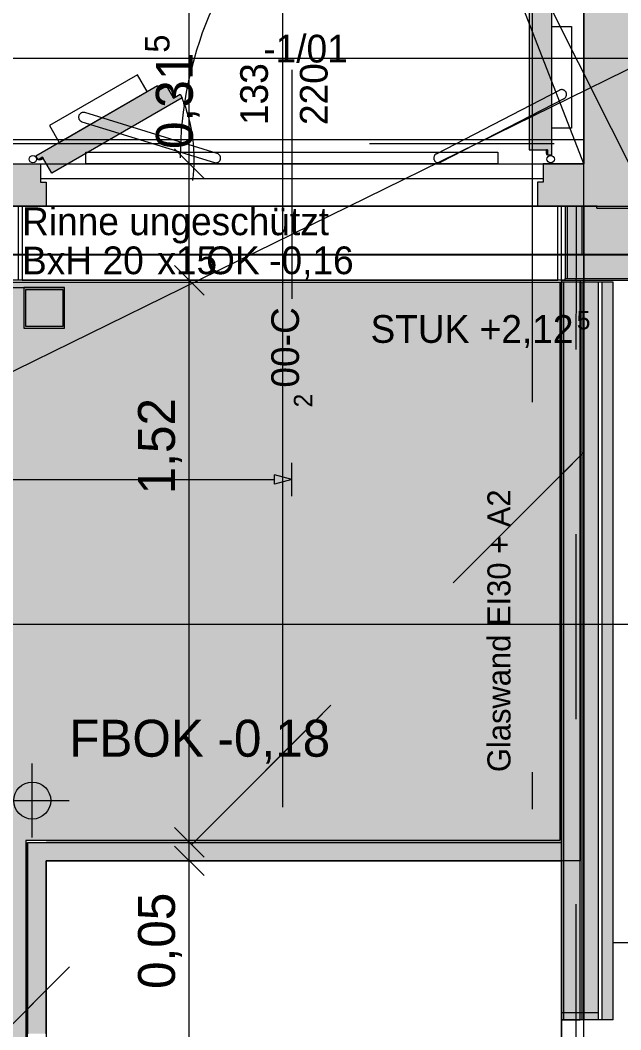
# Model space of a CAD drawing. Header units: metres. Extents: x -3.9 to 83, y -38 to 6.2.
# Drawn here: x 13.615 to 15.24, y -17.097 to -14.367 of the extents above; entities that cross this region are included whole.
import ezdxf

# ---------------------------------------------------------------- set-up
doc = ezdxf.new("R2010")
doc.units = ezdxf.units.M
doc.header["$MEASUREMENT"] = 0
doc.set_wipeout_variables(frame=1)
for name, pattern in [('Achse', [0.004, 0.002, -0.001, 0, -0.001]), ('Baufluchtlinie', [0.013, 0.008, -0.005]), ('PUNKT', [1, 0, -1]), ('Punkt 1_1', [0.075, 0.025, -0.05]), ('Schnittlinie', [0.006, 0.003, -0.0015, 0, -0.0015]), ('Untersicht', [0.001, 0.0005, -0.0005]), ('Untersicht 1_1', [0.075, 0.025, -0.05]), ('Wipeout_Contour', [1, 0, -1]), ('Öffnungslinie Tür Fenster', [0.003, 0.002, -0.001])]:
    doc.linetypes.add(name, pattern=pattern)
for name, color, linetype in [('0._EG PP_2_000 Achsraster', 7, 'Continuous'), ('0._EG PP_2_110 Wand Aussen', 7, 'Continuous'), ('0._EG PP_2_140 Brüstung', 7, 'Continuous'), ('0._EG PP_2_140 Geländer transparent', 7, 'Continuous'), ('0._EG PP_2_210 Decke', 7, 'Continuous'), ('0._EG PP_2_220 Bodenaufbau', 7, 'Continuous'), ('0._EG PP_2_221 Bodenaufbau - Abdichtung', 7, 'Continuous'), ('0._EG PP_2_221 Bodenaufbau - Terrassenbelag', 7, 'Continuous'), ('0._EG PP_2_230 Decke abgehaengt', 7, 'Continuous'), ('0._EG PP_2_330 Dachaufbau', 7, 'Continuous'), ('0._EG PP_2_420 Rampe', 7, 'Continuous'), ('0._EG PP_2_611 Entwässerung', 7, 'Continuous'), ('0._EG PP_2_815 Raumbegrenzung', 7, 'Continuous'), ('0._EG PP_2_851 Marker Schnitt', 7, 'Continuous'), ('0._EG PP_2_870 Dokumentation allgemein', 7, 'Continuous'), ('0._EG PP_2_950 Polierplan Bemaßung', 7, 'Continuous'), ('0._EG PP_2_955 Polierplan Beschriftung', 7, 'Continuous'), ('0._EG PP_2_970 Brandschutz', 7, 'Continuous'), ('0._EG PP_2_Neubau_840 Baulinien', 7, 'Continuous')]:
    doc.layers.add(name, color=color, linetype=linetype)
doc.styles.add('ERSTELLTER_STIL_2', font='')
doc.styles.get('ERSTELLTER_STIL_2').set_extended_font_data('Eurostile')

msp = doc.modelspace()

# ---------------------------------------------------------------- hatches: boundary and pattern name
at = {"layer": '0._EG PP_2_110 Wand Aussen', "linetype": 'Continuous', "lineweight": 13, "true_color": 0x3f7f02}
for points in [[(15.14, -12.865), (15.14, -14.69), (15.32, -14.69), (15.32, -12.865)], [(15.14, -14.69), (15.32, -14.87), (15.32, -14.69)], [(15.14, -14.87), (15.32, -14.87), (15.14, -14.69)]]:
    msp.add_hatch(color=76, dxfattribs=at).paths.add_polyline_path(points)
at = {"layer": '0._EG PP_2_110 Wand Aussen', "linetype": 'Continuous', "lineweight": 13, "true_color": 0xff6400}
for points in [[(15.054, -13.74), (15.0433, -13.74), (15.0433, -13.761), (15.0053, -13.761), (15.0053, -13.781), (14.9925, -13.781), (14.9925, -14.717), (15.042, -14.717), (15.042, -14.731), (15.054, -14.731)], [(13.9868, -14.5437), (13.6577, -14.7337), (13.6637, -14.7441), (13.6758, -14.7371), (13.7006, -14.78), (14.0531, -14.5765), (14.0477, -14.5672), (14.0295, -14.5777), (14.0105, -14.5448), (13.9932, -14.5548)], [(13.56, -14.765), (13.56, -14.86), (13.56, -14.87), (13.685, -14.87), (13.685, -14.805), (13.67, -14.805), (13.67, -14.755), (13.56, -14.755)], [(15.14, -14.765), (15.14, -14.755), (15.03, -14.755), (15.03, -14.805), (15.015, -14.805), (15.015, -14.87), (15.14, -14.87), (15.14, -14.86)], [(15.095, -14.87), (15.095, -15), (15.135, -15), (15.135, -14.87)], [(15.175, -14.875), (15.175, -14.87), (15.135, -14.87), (15.135, -14.875)], [(15.135, -15), (15.325, -15), (15.325, -14.875), (15.135, -14.875)]]:
    msp.add_hatch(color=30, dxfattribs=at).paths.add_polyline_path(points)
at = {"layer": '0._EG PP_2_110 Wand Aussen', "linetype": 'Continuous', "lineweight": 0, "true_color": 0x373737}
msp.add_hatch(color=250, dxfattribs=at).paths.add_polyline_path([(15.175, -14.87), (15.175, -14.875), (15.32, -14.875), (15.32, -14.87)])
at = {"layer": '0._EG PP_2_140 Geländer transparent', "linetype": 'Continuous', "lineweight": 13}
for points in [[(13.685, -16.59), (13.635, -16.59), (13.685, -16.64)], [(13.685, -16.64), (13.635, -16.59), (13.635, -16.64)], [(13.635, -16.64), (13.635, -17.1076), (13.685, -17.1076), (13.685, -16.64)]]:
    msp.add_hatch(color=4, dxfattribs=at).paths.add_polyline_path(points)
at = {"layer": '0._EG PP_2_950 Polierplan Bemaßung', "linetype": 'Continuous', "lineweight": 0, "true_color": 0x000000}
for points in [[(13.6478, -16.477), (13.6978, -16.477), (13.694, -16.4578), (13.6831, -16.4416), (13.6669, -16.4308), (13.6478, -16.427)], [(13.6478, -16.477), (13.5978, -16.477), (13.6016, -16.4961), (13.6124, -16.5123), (13.6286, -16.5232), (13.6478, -16.527)]]:
    msp.add_hatch(color=18, dxfattribs=at).paths.add_polyline_path(points)

# ---------------------------------------------------------------- linework, layer by layer
at = {"layer": '0._EG PP_2_000 Achsraster', "color": 5, "linetype": 'Achse', "lineweight": 0, "ltscale": 1000}
for p, q in [((15, 3), (15, -36)), ((-1.5, -15), (21, -15))]:
    msp.add_line(p, q, dxfattribs=at)
at = {"layer": '0._EG PP_2_110 Wand Aussen', "color": 8, "linetype": 'Punkt 1_1', "lineweight": 13, "ltscale": 1000}
for p, q in [((15.054, -14.6585), (15.054, -14.3835)), ((15.054, -14.3835), (15.107, -14.3835)), ((15.107, -14.3835), (15.107, -14.6585)), ((13.9322, -14.5141), (13.694, -14.6516)), ((13.9587, -14.56), (13.9322, -14.5141)), ((13.7205, -14.6975), (13.9587, -14.56)), ((14.7413, -14.7279), (15.0745, -14.5559)), ((15.0865, -14.5791), (14.7532, -14.7511)), ((14.1482, -14.7271), (13.7899, -14.6166)), ((13.694, -14.6516), (13.7205, -14.6975)), ((13.7822, -14.6414), (14.1406, -14.7519)), ((15.107, -14.6585), (15.054, -14.6585)), ((13.7925, -14.755), (13.7925, -14.724)), ((13.7925, -14.724), (14.9075, -14.724)), ((14.9075, -14.724), (14.9075, -14.755)), ((14.9075, -14.755), (13.7925, -14.755))]:
    msp.add_line(p, q, dxfattribs=at)
at = {"layer": '0._EG PP_2_110 Wand Aussen', "color": 7, "linetype": 'Continuous', "lineweight": 13, "ltscale": 1000}
for p, q in [((14.35, -14.5009), (14.35, -15.12)), ((15.0395, -14.717), (15.038, -14.721)), ((15.038, -14.721), (15.038, -14.7255)), ((15.038, -14.7255), (15.0395, -14.7295)), ((15.042, -14.717), (15.0395, -14.717)), ((15.0395, -14.7295), (15.042, -14.7295)), ((15.042, -14.7295), (15.042, -14.717)), ((15.095, -14.87), (15.135, -14.87)), ((15.095, -14.87), (15.095, -15)), ((15.135, -14.87), (15.135, -15)), ((15.175, -14.875), (15.175, -14.87)), ((15.175, -14.875), (15.32, -14.875)), ((15.095, -15), (15.135, -15)), ((15.095, -15), (15.135, -15))]:
    msp.add_line(p, q, dxfattribs=at)
at = {"layer": '0._EG PP_2_110 Wand Aussen', "color": 7, "linetype": 'Untersicht 1_1', "lineweight": 13, "ltscale": 1000}
for p, q in [((15.14, -14.69), (13.56, -14.69)), ((13.67, -14.755), (15.03, -14.755)), ((13.685, -14.755), (15.015, -14.755)), ((13.67, -14.795), (15.03, -14.795)), ((13.685, -14.87), (15.015, -14.87)), ((15.09, -14.87), (15.095, -14.87))]:
    msp.add_line(p, q, dxfattribs=at)
at = {"layer": '0._EG PP_2_110 Wand Aussen', "color": 7, "linetype": 'Continuous', "lineweight": 18, "ltscale": 1000}
for p, q in [((15.14, -14.69), (15.14, -14.755)), ((15.14, -14.87), (15.14, -14.755)), ((15.175, -14.87), (15.14, -14.87)), ((15.175, -14.87), (15.32, -14.87))]:
    msp.add_line(p, q, dxfattribs=at)
at = {"layer": '0._EG PP_2_110 Wand Aussen', "color": 7, "linetype": 'Öffnungslinie Tür Fenster', "lineweight": 13, "ltscale": 1000}
for p, q in [((13.665, -14.7434), (13.6758, -14.7371)), ((13.6744, -14.7426), (13.6705, -14.7448)), ((13.6771, -14.7393), (13.6744, -14.7426)), ((13.6758, -14.7371), (13.6771, -14.7393)), ((13.6663, -14.7455), (13.665, -14.7434)), ((13.6705, -14.7448), (13.6663, -14.7455))]:
    msp.add_line(p, q, dxfattribs=at)
at = {"layer": '0._EG PP_2_110 Wand Aussen', "color": 1, "linetype": 'Baufluchtlinie', "lineweight": 0, "ltscale": 1000}
msp.add_line((15.135, -15), (15.325, -15), dxfattribs=at)
at = {"layer": '0._EG PP_2_110 Wand Aussen', "color": 7, "linetype": 'Continuous', "lineweight": 18, "ltscale": 1000, "flags": 128}
msp.add_lwpolyline([(15.14, -12.865), (15.14, -14.69)], dxfattribs=at)
at = {"layer": '0._EG PP_2_110 Wand Aussen', "color": 7, "linetype": 'Continuous', "lineweight": 13, "ltscale": 1000, "flags": 128}
for points in [[(15.054, -13.74), (15.0433, -13.74), (15.0433, -13.761), (15.0053, -13.761), (15.0053, -13.781), (14.9925, -13.781), (14.9925, -14.717), (15.042, -14.717), (15.042, -14.731), (15.054, -14.731)], [(13.56, -14.765), (13.56, -14.755), (13.67, -14.755), (13.67, -14.805), (13.685, -14.805), (13.685, -14.87), (13.56, -14.87), (13.56, -14.86)], [(15.14, -14.765), (15.14, -14.755), (15.03, -14.755), (15.03, -14.805), (15.015, -14.805), (15.015, -14.87), (15.14, -14.87), (15.14, -14.86)]]:
    msp.add_lwpolyline(points, close=True, dxfattribs=at)
at = {"layer": '0._EG PP_2_110 Wand Aussen', "color": 7, "linetype": 'Öffnungslinie Tür Fenster', "lineweight": 13, "ltscale": 1000, "flags": 128}
msp.add_lwpolyline([(13.9868, -14.5437), (13.9932, -14.5548), (14.0105, -14.5448), (14.0295, -14.5777), (14.0477, -14.5672), (14.0531, -14.5765), (13.7006, -14.78), (13.6758, -14.7371), (13.6637, -14.7441), (13.6577, -14.7337)], close=True, dxfattribs=at)
at = {"layer": '0._EG PP_2_110 Wand Aussen', "color": 7, "linetype": 'Continuous', "lineweight": 13, "ltscale": 1000}
for centre in [(13.6495, -14.7425), (15.0505, -14.7425)]:
    msp.add_circle(centre, 0.01, dxfattribs=at)
msp.add_arc((15.0505, -14.7425), 1.0025, 89.8, 179.8, dxfattribs=at)
at = {"layer": '0._EG PP_2_110 Wand Aussen', "color": 7, "linetype": 'Öffnungslinie Tür Fenster', "lineweight": 13, "ltscale": 1000}
msp.add_arc((13.6495, -14.7425), 0.4364, 352.429, 22.429, dxfattribs=at)
at = {"layer": '0._EG PP_2_110 Wand Aussen', "color": 8, "linetype": 'Punkt 1_1', "lineweight": 13, "ltscale": 1000}
for centre, start, end in [((15.0805, -14.5675), 297.3011, 117.3011), ((13.7861, -14.629), 72.8655, 252.8655), ((14.1444, -14.7395), 252.8655, 72.8655), ((14.7473, -14.7395), 117.3011, 297.3011)]:
    msp.add_arc(centre, 0.013, start, end, dxfattribs=at)
at = {"layer": '0._EG PP_2_110 Wand Aussen', "color": 7, "linetype": 'Continuous', "lineweight": 18, "ltscale": 1000}
msp.add_point((15.175, -14.87), dxfattribs=at)
at = {"layer": '0._EG PP_2_110 Wand Aussen', "color": 1, "linetype": 'Baufluchtlinie', "lineweight": 0, "ltscale": 1000}
msp.add_point((15.135, -15), dxfattribs=at)
at = {"layer": '0._EG PP_2_140 Geländer transparent', "color": 7, "linetype": 'Continuous', "lineweight": 18, "ltscale": 1000, "flags": 128}
for points in [[(13.635, -16.59), (13.685, -16.59)], [(13.635, -16.59), (13.635, -17.1076)], [(13.685, -17.1076), (13.685, -16.64)]]:
    msp.add_lwpolyline(points, dxfattribs=at)
at = {"layer": '0._EG PP_2_210 Decke', "color": 7, "linetype": 'Continuous', "lineweight": 13, "ltscale": 1000, "true_color": 0xf4f4f4, "flags": 128}
msp.add_lwpolyline([(0.1444, -3.915), (0.1845, -14.87), (15.32, -14.87), (15.32, -6.225), (10.905, -6.225), (10.905, -6.065), (8.925, -6.065), (8.925, -4.045), (8.745, -4.045), (8.745, -3.915), (5.625, -3.915), (0.8144, -3.915)], close=True, dxfattribs=at)
at = {"layer": '0._EG PP_2_220 Bodenaufbau', "color": 7, "linetype": 'Continuous', "lineweight": 13, "ltscale": 1000, "true_color": 0xf4f4f4, "flags": 128}
msp.add_lwpolyline([(6.835, -8.775), (8.54, -8.775), (8.54, -7.555), (8.34, -7.555), (8.34, -7.435), (12.805, -7.435), (12.805, -8.775), (13.56, -8.775), (13.56, -14.755), (15.14, -14.755), (15.14, -3.11), (13.385, -3.11), (13.385, -6.225), (10.905, -6.225), (10.905, -6.045), (8.975, -6.045), (8.975, -6.225), (6.835, -6.225)], close=True, dxfattribs=at)
at = {"layer": '0._EG PP_2_221 Bodenaufbau - Abdichtung', "color": 171, "linetype": 'Untersicht', "lineweight": 13, "ltscale": 1000, "true_color": 0x6c6cff, "flags": 128}
for points in [[(10.985, -14.87), (15.14, -14.87)], [(15.12, -14.8696), (15.3255, -14.8696)]]:
    msp.add_lwpolyline(points, dxfattribs=at)
at = {"layer": '0._EG PP_2_221 Bodenaufbau - Terrassenbelag', "color": 7, "linetype": 'Continuous', "lineweight": 18, "ltscale": 1000, "flags": 128}
msp.add_lwpolyline([(13.63, -16.585), (13.63, -21.29)], dxfattribs=at)
at = {"layer": '0._EG PP_2_230 Decke abgehaengt', "color": 8, "linetype": 'Untersicht', "lineweight": 13, "ltscale": 1000, "flags": 128}
msp.add_lwpolyline([(13.56, -14.7), (15.14, -14.7), (15.14, -10.685), (13.56, -10.685)], close=True, dxfattribs=at)
at = {"layer": '0._EG PP_2_330 Dachaufbau', "color": 253, "linetype": 'PUNKT', "lineweight": 13, "ltscale": 1000, "true_color": 0xafcca4, "flags": 128}
msp.add_lwpolyline([(15.18, -14.87), (15.32, -14.87), (15.325, -14.87)], dxfattribs=at)
at = {"layer": '0._EG PP_2_611 Entwässerung', "color": 14, "linetype": 'Achse', "lineweight": 13, "ltscale": 1000, "true_color": 0xa80000}
msp.add_line((12.67, -15.09), (13.735, -15.09), dxfattribs=at)
at = {"layer": '0._EG PP_2_611 Entwässerung', "color": 171, "linetype": 'Untersicht', "lineweight": 13, "ltscale": 1000, "true_color": 0x6c6cff, "flags": 128}
for points in [[(12.78, -15.09), (13.625, -15.09)], [(13.625, -15.09), (13.625, -15.2)], [(13.63, -15.195), (13.63, -15.095)], [(13.63, -15.095), (13.73, -15.095)], [(13.73, -15.095), (13.73, -15.195)], [(12.78, -15.2), (13.625, -15.2)], [(13.73, -15.195), (13.63, -15.195)]]:
    msp.add_lwpolyline(points, dxfattribs=at)
for points in [[(13.625, -15.2), (13.735, -15.2), (13.735, -15.09), (13.625, -15.09)], [(13.625, -15.2), (13.735, -15.2), (13.735, -15.09), (13.625, -15.09)], [(13.625, -15.2), (13.735, -15.2), (13.735, -15.09), (13.625, -15.09)], [(13.63, -15.095), (13.73, -15.095), (13.73, -15.195), (13.63, -15.195)], [(13.63, -15.095), (13.73, -15.095), (13.73, -15.195), (13.63, -15.195)], [(13.63, -15.095), (13.73, -15.095), (13.73, -15.195), (13.63, -15.195)]]:
    msp.add_lwpolyline(points, close=True, dxfattribs=at)
at = {"layer": '0._EG PP_2_851 Marker Schnitt', "color": 7, "linetype": 'Schnittlinie', "lineweight": 13, "ltscale": 1000}
msp.add_line((14.325, 4.805), (14.325, -35.645), dxfattribs=at)
at = {"layer": '0._EG PP_2_950 Polierplan Bemaßung', "color": 76, "linetype": 'Continuous', "lineweight": 13, "ltscale": 1000, "true_color": 0x3f7f02}
msp.add_line((10.905, -6.065), (15.32, -14.87), dxfattribs=at)
at = {"layer": '0._EG PP_2_950 Polierplan Bemaßung', "color": 30, "linetype": 'Untersicht', "lineweight": 13, "ltscale": 1000, "true_color": 0xff6400}
msp.add_line((15.14, -14.755), (13.56, -10.685), dxfattribs=at)
at = {"layer": '0._EG PP_2_950 Polierplan Bemaßung', "color": 6, "linetype": 'Continuous', "lineweight": 13, "ltscale": 1000, "true_color": 0xfb02fe}
for p, q in [((14.0725, -14.755), (14.0725, -10.685)), ((14.0325, -14.715), (14.1125, -14.795)), ((14.1475, -14.755), (13.9975, -14.755)), ((14.0725, -15.07), (14.0725, -14.755)), ((14.0325, -15.03), (14.1125, -15.11)), ((14.1475, -15.07), (13.9975, -15.07)), ((14.0725, -16.59), (14.0725, -15.07)), ((14.0325, -16.55), (14.1125, -16.63)), ((14.1475, -16.59), (13.9975, -16.59)), ((14.0725, -16.64), (14.0725, -16.59)), ((14.0325, -16.6), (14.1125, -16.68)), ((14.1475, -16.64), (13.9975, -16.64)), ((14.0725, -21.675), (14.0725, -16.64))]:
    msp.add_line(p, q, dxfattribs=at)
at = {"layer": '0._EG PP_2_950 Polierplan Bemaßung', "color": 7, "linetype": 'Continuous', "lineweight": 13, "ltscale": 1000}
for p, q in [((13.6478, -16.577), (13.6478, -16.377)), ((13.5478, -16.477), (13.7478, -16.477))]:
    msp.add_line(p, q, dxfattribs=at)
msp.add_circle((13.6478, -16.477), 0.05, dxfattribs=at)
at = {"layer": '0._EG PP_2_970 Brandschutz', "color": 16, "linetype": 'Continuous', "lineweight": 13, "ltscale": 1000, "true_color": 0x7e0000}
for p, q in [((14.35, -15.6542), (14.35, -15.5637)), ((10.2116, -15.609), (14.3033, -15.609)), ((14.3033, -15.6215), (14.3033, -15.5965)), ((14.35, -15.609), (14.3033, -15.5965)), ((14.35, -15.609), (14.3033, -15.6215))]:
    msp.add_line(p, q, dxfattribs=at)
at = {"layer": '0._EG PP_2_Neubau_840 Baulinien', "color": 1, "linetype": 'Baufluchtlinie', "lineweight": 25, "ltscale": 1000, "true_color": 0xfb0106, "flags": 128}
msp.add_lwpolyline([(-3.9335, -14.9777), (0, -15), (18.9876, -15.0005), (22.8486, -15.0037)], dxfattribs=at)

# ---------------------------------------------------------------- texts
at = {"layer": '0._EG PP_2_110 Wand Aussen', "color": 7, "linetype": 'Continuous', "lineweight": 13, "insert": (14.5015, -14.4822), "char_height": 0.075, "attachment_point": 9, "style": 'ERSTELLTER_STIL_2'}
msp.add_mtext('\\A1;{\\pqr;\\pt0;\\fEurostile|b0|i0|c0|p0;\\W1.000000;-1/01}', dxfattribs=at)
at = {"layer": '0._EG PP_2_110 Wand Aussen', "color": 7, "linetype": 'Continuous', "lineweight": 13, "attachment_point": 9, "rotation": 90, "style": 'ERSTELLTER_STIL_2'}
for s, insert, char_height in [('\\A1;{\\pqr;\\pt0;\\fEurostile|b0|i0|c0|p0;\\W1.000000;133}', (14.2864, -14.483), 0.075), ('\\A1;{\\pqr;\\pt0;\\fEurostile|b0|i0|c0|p0;\\W1.000000;220}', (14.448, -14.483), 0.075), ('\\A1;{\\pqr;\\pt0;\\fEurostile|b0|i0|c0|p0;\\W1.000000;00-C}', (14.3705, -15.143), 0.075), ('\\A1;{\\pqr;\\pt0;\\fEurostile|b0|i0|c0|p0;\\W1.000000;2}', (14.4056, -15.3767), 0.05)]:
    msp.add_mtext(s, dxfattribs=dict(at, insert=insert, char_height=char_height))
at = {"layer": '0._EG PP_2_870 Dokumentation allgemein', "color": 14, "linetype": 'Continuous', "lineweight": 13, "true_color": 0xa80000, "insert": (14.9427, -16.4), "char_height": 0.0625, "attachment_point": 7, "rotation": 90, "style": 'ERSTELLTER_STIL_2'}
msp.add_mtext('\\A1;{\\pql;\\fEurostile|b0|i0|c0|p0;\\W1.000000;Glaswand EI30 + A2}', dxfattribs=at)
at = {"layer": '0._EG PP_2_950 Polierplan Bemaßung', "color": 6, "linetype": 'Continuous', "lineweight": 13, "true_color": 0xfb02fe, "insert": (14.1114, -14.715), "char_height": 0.1, "attachment_point": 7, "rotation": 90, "style": 'ERSTELLTER_STIL_2'}
msp.add_mtext('\\A1;{\\pql;\\fEurostile|b0|i0|c0|p0;\\W1.000000;0,31\\fEurostile|b0|i0|c0|p0;\\W1.000000;\\A1{\\H.66x;\\S5^  ;}}', dxfattribs=at)
at = {"layer": '0._EG PP_2_950 Polierplan Bemaßung', "color": 6, "linetype": 'Continuous', "lineweight": 13, "true_color": 0xfb02fe, "char_height": 0.1, "width": 0.306373, "attachment_point": 7, "rotation": 90, "style": 'ERSTELLTER_STIL_2'}
for s, insert in [('\\A1;{\\pql;\\fEurostile|b0|i0|c0|p0;\\W1.000000;1,52}', (14.0525, -15.6487)), ('\\A1;{\\pql;\\fEurostile|b0|i0|c0|p0;\\W1.000000;0,05}', (14.0525, -16.9864))]:
    msp.add_mtext(s, dxfattribs=dict(at, insert=insert))
at = {"layer": '0._EG PP_2_950 Polierplan Bemaßung', "color": 7, "linetype": 'Continuous', "lineweight": 13, "insert": (13.7478, -16.377), "char_height": 0.1, "width": 0.730591, "attachment_point": 7, "style": 'ERSTELLTER_STIL_2'}
msp.add_mtext('\\A1;{\\pql;\\fEurostile|b0|i0|c0|p0;\\W1.000000;FBOK -0,18}', dxfattribs=at)
at = {"layer": '0._EG PP_2_955 Polierplan Beschriftung', "color": 7, "linetype": 'Continuous', "lineweight": 13, "char_height": 0.075, "attachment_point": 1, "style": 'ERSTELLTER_STIL_2'}
for s, insert in [('\\A1;{\\pql;\\fEurostile|b0|i0|c0|p0;\\W1.000000;Rinne ungeschützt\\fEurostile|b0|i0|c0|p0;\\W1.000000;  }', (13.62, -14.8731)), ('\\A1;{\\pql;\\pt0,1;\\fEurostile|b0|i0|c0|p0;\\W1.000000;BxH }', (13.62, -14.9793)), ('\\A1;{\\pql;\\pt0,1;\\fEurostile|b0|i0|c0|p0;\\W1.000000;20\\fEurostile|b0|i0|c0|p0;\\W1.000000;\\A1{\\H.66x;\\S^  ;}\\fEurostile|b0|i0|c0|p0;\\W1.000000;\\fEurostile|b0|i0|c0|p0;\\W1.000000;\\A1{\\H.66x;\\S^  ;}\\fEurostile|b0|i0|c0|p0;\\W1.000000;x\\fEurostile|b0|i0|c0|p0;\\W1.000000;\\fEurostile|b0|i0|c0|p0;\\W1.000000;\\fEurostile|b0|i0|c0|p0;\\W1.000000;\\fEurostile|b0|i0|c0|p0;\\W1.000000;\\fEurostile|b0|i0|c0|p0;\\W1.000000;15\\fEurostile|b0|i0|c0|p0;\\W1.000000;\\A1{\\H.66x;\\S^  ;}\\fEurostile|b0|i0|c0|p0;\\W1.000000;\\fEurostile|b0|i0|c0|p0;\\W1.000000;\\A1{\\H.66x;\\S^  ;}\\fEurostile|b0|i0|c0|p0;\\W1.000000;\\fEurostile|b0|i0|c0|p0;\\W1.000000;\\fEurostile|b0|i0|c0|p0;\\W1.000000;\\fEurostile|b0|i0|c0|p0;\\W1.000000;\\fEurostile|b0|i0|c0|p0;\\W1.000000;\\fEurostile|b0|i0|c0|p0;\\W1.000000;\\fEurostile|b0|i0|c0|p0;\\W1.000000;\\A1{\\H.66x;\\S^  ;}\\fEurostile|b0|i0|c0|p0;\\W1.000000;\\fEurostile|b0|i0|c0|p0;\\W1.000000;\\A1{\\H.66x;\\S^  ;}\\fEurostile|b0|i0|c0|p0;\\W1.000000;\\fEurostile|b0|i0|c0|p0;\\W1.000000;\\fEurostile|b0|i0|c0|p0;\\W1.000000;\\fEurostile|b0|i0|c0|p0;\\W1.000000;\\fEurostile|b0|i0|c0|p0;\\W1.000000;\\fEurostile|b0|i0|c0|p0;\\W1.000000;\\fEurostile|b0|i0|c0|p0;\\W1.000000;\\A1{\\H.66x;\\S^  ;}\\fEurostile|b0|i0|c0|p0;\\W1.000000;\\fEurostile|b0|i0|c0|p0;\\W1.000000;\\A1{\\H.66x;\\S^  ;}\\fEurostile|b0|i0|c0|p0;\\W1.000000;\\fEurostile|b0|i0|c0|p0;\\W1.000000;\\fEurostile|b0|i0|c0|p0;\\W1.000000;\\fEurostile|b0|i0|c0|p0;\\W1.000000;\\fEurostile|b0|i0|c0|p0;\\W1.000000;\\fEurostile|b0|i0|c0|p0;\\W1.000000;\\fEurostile|b0|i0|c0|p0;\\W1.000000;\\A1{\\H.66x;\\S^  ;}\\fEurostile|b0|i0|c0|p0;\\W1.000000;\\fEurostile|b0|i0|c0|p0;\\W1.000000;\\A1{\\H.66x;\\S^  ;}\\fEurostile|b0|i0|c0|p0;\\W1.000000;\\fEurostile|b0|i0|c0|p0;\\W1.000000;\\fEurostile|b0|i0|c0|p0;\\W1.000000;\\fEurostile|b0|i0|c0|p0;\\W1.000000;\\fEurostile|b0|i0|c0|p0;\\W1.000000;\\fEurostile|b0|i0|c0|p0;\\W1.000000;\\fEurostile|b0|i0|c0|p0;\\W1.000000;\\A1{\\H.66x;\\S^  ;}\\fEurostile|b0|i0|c0|p0;\\W1.000000;}', (13.8379, -14.9786)), ('\\A1;{\\pql;\\pt0,1;\\fEurostile|b0|i0|c0|p0;\\W1.000000; OK }', (14.0903, -14.9786)), ('\\A1;{\\pql;\\pt0,1;\\fEurostile|b0|i0|c0|p0;\\W1.000000;-0,16\\fEurostile|b0|i0|c0|p0;\\W1.000000;\\A1{\\H.66x;\\S^  ;}\\fEurostile|b0|i0|c0|p0;\\W1.000000;\\fEurostile|b0|i0|c0|p0;\\W1.000000;\\A1{\\H.66x;\\S^  ;}\\fEurostile|b0|i0|c0|p0;\\W1.000000;\\fEurostile|b0|i0|c0|p0;\\W1.000000;\\fEurostile|b0|i0|c0|p0;\\W1.000000;\\fEurostile|b0|i0|c0|p0;\\W1.000000;\\fEurostile|b0|i0|c0|p0;\\W1.000000;\\fEurostile|b0|i0|c0|p0;\\W1.000000;\\fEurostile|b0|i0|c0|p0;\\W1.000000;\\A1{\\H.66x;\\S^  ;}\\fEurostile|b0|i0|c0|p0;\\W1.000000;\\fEurostile|b0|i0|c0|p0;\\W1.000000;\\A1{\\H.66x;\\S^  ;}\\fEurostile|b0|i0|c0|p0;\\W1.000000;\\fEurostile|b0|i0|c0|p0;\\W1.000000;\\fEurostile|b0|i0|c0|p0;\\W1.000000;\\fEurostile|b0|i0|c0|p0;\\W1.000000;\\fEurostile|b0|i0|c0|p0;\\W1.000000;\\fEurostile|b0|i0|c0|p0;\\W1.000000;\\fEurostile|b0|i0|c0|p0;\\W1.000000;\\A1{\\H.66x;\\S^  ;}\\fEurostile|b0|i0|c0|p0;\\W1.000000;\\fEurostile|b0|i0|c0|p0;\\W1.000000;\\A1{\\H.66x;\\S^  ;}\\fEurostile|b0|i0|c0|p0;\\W1.000000;\\fEurostile|b0|i0|c0|p0;\\W1.000000;\\fEurostile|b0|i0|c0|p0;\\W1.000000;\\fEurostile|b0|i0|c0|p0;\\W1.000000;\\fEurostile|b0|i0|c0|p0;\\W1.000000;\\fEurostile|b0|i0|c0|p0;\\W1.000000;\\fEurostile|b0|i0|c0|p0;\\W1.000000;\\A1{\\H.66x;\\S^  ;}\\fEurostile|b0|i0|c0|p0;\\W1.000000;\\fEurostile|b0|i0|c0|p0;\\W1.000000;\\fEurostile|b0|i0|c0|p0;\\W1.000000;\\fEurostile|b0|i0|c0|p0;\\W1.000000;\\fEurostile|b0|i0|c0|p0;\\W1.000000;\\fEurostile|b0|i0|c0|p0;\\W1.000000;\\fEurostile|b0|i0|c0|p0;\\W1.000000;\\fEurostile|b0|i0|c0|p0;\\W1.000000;\\fEurostile|b0|i0|c0|p0;\\W1.000000;\\fEurostile|b0|i0|c0|p0;\\W1.000000;\\fEurostile|b0|i0|c0|p0;\\W1.000000;\\fEurostile|b0|i0|c0|p0;\\W1.000000;\\fEurostile|b0|i0|c0|p0;\\W1.000000;\\fEurostile|b0|i0|c0|p0;\\W1.000000;\\fEurostile|b0|i0|c0|p0;\\W1.000000;\\fEurostile|b0|i0|c0|p0;\\W1.000000;\\fEurostile|b0|i0|c0|p0;\\W1.000000;\\fEurostile|b0|i0|c0|p0;\\W1.000000;\\fEurostile|b0|i0|c0|p0;\\W1.000000;}', (14.2888, -14.9786))]:
    msp.add_mtext(s, dxfattribs=dict(at, insert=insert))

# ---------------------------------------------------------------- wipeouts: each hides what was drawn before it
at = {"color": 254, "linetype": 'Wipeout_Contour', "lineweight": 0, "ltscale": 88.678823}
msp.add_wipeout([(15.085, -17.3332), (15.085, -15.07), (15.08, -15.07), (15.08, -17.3562)], dxfattribs=at).dxf.layer = '0._EG PP_2_110 Wand Aussen'

# ---------------------------------------------------------------- next in the draw order: linework, layer by layer
at = {"layer": '0._EG PP_2_611 Entwässerung', "color": 7, "linetype": 'Continuous', "lineweight": 13, "ltscale": 1000, "flags": 128}
msp.add_lwpolyline([(13.62, -15.07), (15.07, -15.07), (15.07, -14.87), (13.62, -14.87)], close=True, dxfattribs=at)

# ---------------------------------------------------------------- next in the draw order: wipeouts: each hides what was drawn before it
at = {"color": 254, "linetype": 'Wipeout_Contour', "lineweight": 0, "ltscale": 88.529033}
msp.add_wipeout([(15.135, -17.1259), (15.135, -15.07), (15.085, -15.07), (15.085, -17.3568)], dxfattribs=at).dxf.layer = '0._EG PP_2_110 Wand Aussen'

# ---------------------------------------------------------------- next in the draw order: hatches: boundary and pattern name
at = {"layer": '0._EG PP_2_110 Wand Aussen', "linetype": 'Continuous', "lineweight": 13, "true_color": 0xff6400}
msp.add_hatch(color=30, dxfattribs=at).paths.add_polyline_path([(15.09, -14.87), (15.09, -15.065), (15.095, -15.065), (15.095, -14.87)])
at = {"layer": '0._EG PP_2_140 Geländer transparent', "linetype": 'Continuous', "lineweight": 13}
msp.add_hatch(color=4, dxfattribs=at).paths.add_polyline_path([(13.685, -16.64), (15.08, -16.64), (15.08, -16.59), (13.685, -16.59)])
at = {"layer": '0._EG PP_2_221 Bodenaufbau - Terrassenbelag', "linetype": 'Continuous', "lineweight": 0, "true_color": 0x111111}
msp.add_hatch(color=250, dxfattribs=at).paths.add_polyline_path([(5.435, -20.735), (10.845, -20.735), (10.845, -20.985), (12.19, -20.985), (12.19, -21.29), (12.46, -21.29), (12.46, -21.16), (12.58, -21.16), (12.58, -21.29), (13.63, -21.29), (13.63, -16.585), (15.075, -16.585), (15.075, -15.075), (12.785, -15.075), (12.785, -15.205), (12.665, -15.205), (12.665, -15.075), (12.37, -15.075), (12.37, -15.28), (12.29, -15.28), (12.29, -19.545), (5.435, -19.545)])

# ---------------------------------------------------------------- next in the draw order: linework, layer by layer
at = {"layer": '0._EG PP_2_110 Wand Aussen', "color": 7, "linetype": 'Untersicht 1_1', "lineweight": 13, "ltscale": 1000}
for p, q in [((15.09, -14.87), (15.09, -15.065)), ((15.095, -14.87), (15.095, -15.065)), ((15.09, -15.07), (13.61, -15.07)), ((15.09, -15.065), (15.095, -15.065)), ((15.09, -15.065), (15.095, -15.065))]:
    msp.add_line(p, q, dxfattribs=at)
at = {"layer": '0._EG PP_2_110 Wand Aussen', "color": 7, "linetype": 'Continuous', "lineweight": 13, "ltscale": 1000}
msp.add_line((15.09, -15.07), (15.09, -15.065), dxfattribs=at)
at = {"layer": '0._EG PP_2_110 Wand Aussen', "color": 7, "linetype": 'Continuous', "lineweight": 18, "ltscale": 1000, "flags": 128}
for points in [[(15.08, -15.07), (15.08, -17.3562)], [(15.08, -15.07), (15.085, -15.07)]]:
    msp.add_lwpolyline(points, dxfattribs=at)
at = {"layer": '0._EG PP_2_110 Wand Aussen', "color": 7, "linetype": 'Continuous', "lineweight": 13, "ltscale": 1000}
msp.add_point((15.095, -15.065), dxfattribs=at)
at = {"layer": '0._EG PP_2_140 Brüstung', "color": 7, "linetype": 'Continuous', "lineweight": 13, "ltscale": 1000}
msp.add_line((15.085, -15.075), (15.085, -17.07), dxfattribs=at)
at = {"layer": '0._EG PP_2_140 Brüstung', "color": 7, "linetype": 'Continuous', "lineweight": 13, "ltscale": 1000, "flags": 128}
for points in [[(15.085, -15.075), (15.08, -15.075)], [(15.08, -15.075), (15.08, -17.07)], [(15.085, -17.07), (15.08, -17.07)]]:
    msp.add_lwpolyline(points, dxfattribs=at)
at = {"layer": '0._EG PP_2_140 Geländer transparent', "color": 7, "linetype": 'Continuous', "lineweight": 18, "ltscale": 1000, "flags": 128}
for points in [[(15.08, -15.075), (15.08, -16.59)], [(15.08, -16.59), (13.685, -16.59)], [(13.685, -16.64), (15.08, -16.64)], [(15.08, -16.64), (15.08, -17.07)]]:
    msp.add_lwpolyline(points, dxfattribs=at)
at = {"layer": '0._EG PP_2_220 Bodenaufbau', "color": 7, "linetype": 'Continuous', "lineweight": 13, "ltscale": 1000, "true_color": 0xf4f4f4, "flags": 128}
msp.add_lwpolyline([(12.285, -15.07), (12.285, -19.54), (5.435, -19.54), (5.435, -23.79), (7.875, -23.79), (7.875, -23.85), (9.875, -23.85), (9.875, -23.79), (12.335, -23.79), (12.335, -21.295), (13.635, -21.295), (13.635, -16.59), (15.08, -16.59), (15.08, -15.07)], close=True, dxfattribs=at)
at = {"layer": '0._EG PP_2_221 Bodenaufbau - Abdichtung', "color": 171, "linetype": 'Untersicht', "lineweight": 13, "ltscale": 1000, "true_color": 0x6c6cff, "flags": 128}
msp.add_lwpolyline([(14.5268, -20.1935), (15.1196, -17.4567), (15.1196, -17.05), (15.12, -14.8696)], dxfattribs=at)
at = {"layer": '0._EG PP_2_221 Bodenaufbau - Terrassenbelag', "color": 7, "linetype": 'Continuous', "lineweight": 18, "ltscale": 1000, "flags": 128}
for points in [[(12.785, -15.075), (15.075, -15.075)], [(15.075, -15.075), (15.075, -16.585)], [(15.075, -16.585), (13.63, -16.585)]]:
    msp.add_lwpolyline(points, dxfattribs=at)
at = {"layer": '0._EG PP_2_330 Dachaufbau', "color": 253, "linetype": 'PUNKT', "lineweight": 13, "ltscale": 1000, "true_color": 0xafcca4, "flags": 128}
msp.add_lwpolyline([(14.5351, -19.8717), (15.08, -17.3562), (15.08, -17.05)], dxfattribs=at)

# ---------------------------------------------------------------- next in the draw order: texts
at = {"layer": '0._EG PP_2_110 Wand Aussen', "color": 7, "linetype": 'Continuous', "lineweight": 13, "insert": (15.1122, -15.2532), "char_height": 0.075, "attachment_point": 9, "style": 'ERSTELLTER_STIL_2'}
msp.add_mtext('\\A1;{\\pqr;\\pt0;\\fEurostile|b0|i0|c0|p0;\\W1.000000;STUK +2,12}', dxfattribs=at)

# ---------------------------------------------------------------- next in the draw order: wipeouts: each hides what was drawn before it
at = {"color": 254, "linetype": 'Wipeout_Contour', "lineweight": 0, "ltscale": 88.837879}
msp.add_wipeout([(15.14, -17.339), (15.14, -15.07), (15.135, -15.07), (15.135, -17.3621)], dxfattribs=at).dxf.layer = '0._EG PP_2_110 Wand Aussen'

# ---------------------------------------------------------------- next in the draw order: wipeouts: each hides what was drawn before it
at = {"color": 254, "linetype": 'Wipeout_Contour', "lineweight": 0, "ltscale": 88.224618}
msp.add_wipeout([(15.32, -16.5317), (15.32, -15.07), (15.14, -15.07), (15.14, -17.3627)], dxfattribs=at).dxf.layer = '0._EG PP_2_110 Wand Aussen'

# ---------------------------------------------------------------- next in the draw order: hatches: boundary and pattern name
at = {"layer": '0._EG PP_2_110 Wand Aussen', "linetype": 'Continuous', "lineweight": 13, "true_color": 0xff6400}
msp.add_hatch(color=30, dxfattribs=at).paths.add_polyline_path([(15.095, -15.065), (15.45, -15.065), (15.45, -15), (15.095, -15)])

# ---------------------------------------------------------------- next in the draw order: linework, layer by layer
at = {"layer": '0._EG PP_2_110 Wand Aussen', "color": 7, "linetype": 'Continuous', "lineweight": 13, "ltscale": 1000}
msp.add_line((15.095, -15.065), (15.45, -15.065), dxfattribs=at)
at = {"layer": '0._EG PP_2_110 Wand Aussen', "color": 7, "linetype": 'Continuous', "lineweight": 18, "ltscale": 1000, "flags": 128}
for points in [[(15.085, -15.07), (15.135, -15.07)], [(15.135, -15.07), (15.14, -15.07)], [(15.14, -15.07), (15.32, -15.07)]]:
    msp.add_lwpolyline(points, dxfattribs=at)
at = {"layer": '0._EG PP_2_110 Wand Aussen', "color": 7, "linetype": 'Continuous', "lineweight": 13, "ltscale": 1000, "flags": 128}
msp.add_lwpolyline([(15.09, -15.07), (15.52, -15.07)], dxfattribs=at)
at = {"layer": '0._EG PP_2_140 Brüstung', "color": 7, "linetype": 'Continuous', "lineweight": 13, "ltscale": 1000, "flags": 128}
for points in [[(15.135, -15.075), (15.085, -15.075)], [(15.14, -15.075), (15.135, -15.075)]]:
    msp.add_lwpolyline(points, dxfattribs=at)
at = {"layer": '0._EG PP_2_140 Brüstung', "color": 7, "linetype": 'Continuous', "lineweight": 18, "ltscale": 1000, "flags": 128}
for points in [[(15.18, -15.075), (15.14, -15.075)], [(15.19, -15.075), (15.18, -15.075)], [(15.22, -15.075), (15.19, -15.075)]]:
    msp.add_lwpolyline(points, dxfattribs=at)
at = {"layer": '0._EG PP_2_140 Geländer transparent', "color": 7, "linetype": 'Continuous', "lineweight": 18, "ltscale": 1000, "flags": 128}
msp.add_lwpolyline([(15.13, -15.075), (15.08, -15.075)], dxfattribs=at)
at = {"layer": '0._EG PP_2_221 Bodenaufbau - Abdichtung', "color": 171, "linetype": 'Untersicht', "lineweight": 13, "ltscale": 1000, "true_color": 0x6c6cff, "flags": 128}
msp.add_lwpolyline([(15.14, -14.87), (15.14, -15.535)], dxfattribs=at)
at = {"layer": '0._EG PP_2_950 Polierplan Bemaßung', "color": 1, "linetype": 'Continuous', "lineweight": 13, "ltscale": 1000, "true_color": 0xfb0106}
msp.add_line((0.055, -16), (18.935, -16), dxfattribs=at)

# ---------------------------------------------------------------- next in the draw order: texts
at = {"layer": '0._EG PP_2_110 Wand Aussen', "color": 7, "linetype": 'Continuous', "lineweight": 13, "insert": (15.1582, -15.2036), "char_height": 0.05, "attachment_point": 9, "style": 'ERSTELLTER_STIL_2'}
msp.add_mtext('\\A1;{\\pqr;\\pt0;\\fEurostile|b0|i0|c0|p0;\\W1.000000;5}', dxfattribs=at)

# ---------------------------------------------------------------- next in the draw order: wipeouts: each hides what was drawn before it
at = {"color": 254, "linetype": 'Wipeout_Contour', "lineweight": 0, "ltscale": 68.788402}
msp.add_wipeout([(15.32, -16.5317), (15.14, -17.3627), (15.32, -17.3819)], dxfattribs=at).dxf.layer = '0._EG PP_2_110 Wand Aussen'

# ---------------------------------------------------------------- next in the draw order: hatches: boundary and pattern name
at = {"layer": '0._EG PP_2_140 Brüstung', "linetype": 'Continuous', "lineweight": 13, "true_color": 0xff6400}
for points in [[(15.085, -15.075), (15.085, -17.07), (15.135, -17.07), (15.135, -15.075)], [(15.22, -17.07), (15.22, -15.075), (15.19, -15.075), (15.19, -17.07)]]:
    msp.add_hatch(color=30, dxfattribs=at).paths.add_polyline_path(points)
at = {"layer": '0._EG PP_2_140 Brüstung', "linetype": 'Continuous', "lineweight": 0, "true_color": 0x373737}
msp.add_hatch(color=250, dxfattribs=at).paths.add_polyline_path([(15.135, -15.075), (15.135, -17.07), (15.14, -17.07), (15.14, -15.075)])
at = {"layer": '0._EG PP_2_140 Brüstung', "linetype": 'Continuous', "lineweight": 13, "true_color": 0xb85600}
msp.add_hatch(color=32, dxfattribs=at).paths.add_polyline_path([(15.18, -17.07), (15.18, -15.075), (15.14, -15.075), (15.14, -17.07)])
at = {"layer": '0._EG PP_2_140 Geländer transparent', "linetype": 'Continuous', "lineweight": 13}
msp.add_hatch(color=4, dxfattribs=at).paths.add_polyline_path([(15.08, -15.075), (15.08, -17.07), (15.13, -17.07), (15.13, -15.075)])

# ---------------------------------------------------------------- next in the draw order: linework, layer by layer
at = {"layer": '0._EG PP_2_140 Brüstung', "color": 7, "linetype": 'Continuous', "lineweight": 13, "ltscale": 1000}
msp.add_line((15.135, -15.075), (15.135, -17.07), dxfattribs=at)
at = {"layer": '0._EG PP_2_140 Brüstung', "color": 7, "linetype": 'Continuous', "lineweight": 18, "ltscale": 1000}
for p, q in [((15.14, -15.075), (15.14, -17.07)), ((15.18, -17.07), (15.18, -15.075)), ((15.19, -17.07), (15.19, -15.075))]:
    msp.add_line(p, q, dxfattribs=at)
at = {"layer": '0._EG PP_2_140 Brüstung', "color": 7, "linetype": 'Continuous', "lineweight": 18, "ltscale": 1000, "flags": 128}
for points in [[(15.22, -17.07), (15.22, -15.075)], [(15.18, -17.07), (15.14, -17.07)], [(15.19, -17.07), (15.18, -17.07)], [(15.22, -17.07), (15.19, -17.07)]]:
    msp.add_lwpolyline(points, dxfattribs=at)
at = {"layer": '0._EG PP_2_140 Brüstung', "color": 7, "linetype": 'Continuous', "lineweight": 13, "ltscale": 1000, "flags": 128}
for points in [[(15.135, -17.07), (15.085, -17.07)], [(15.14, -17.07), (15.135, -17.07)]]:
    msp.add_lwpolyline(points, dxfattribs=at)
at = {"layer": '0._EG PP_2_140 Geländer transparent', "color": 7, "linetype": 'Continuous', "lineweight": 18, "ltscale": 1000, "flags": 128}
for points in [[(15.13, -17.07), (15.13, -15.075)], [(15.08, -17.07), (15.13, -17.07)]]:
    msp.add_lwpolyline(points, dxfattribs=at)
at = {"layer": '0._EG PP_2_210 Decke', "color": 8, "linetype": 'Continuous', "lineweight": 13, "ltscale": 1000, "flags": 128}
msp.add_lwpolyline([(0.1831, -14.47), (0.185, -14.9998), (0.185, -21.895), (3.305, -21.895), (3.305, -22.165), (4.905, -22.165), (4.905, -24.32), (7.875, -24.32), (7.875, -23.85), (9.87, -23.85), (9.87, -24.32), (13.0067, -24.32), (12.9484, -23.92), (12.865, -23.92), (12.865, -21.895), (18.7604, -21.895), (18.7621, -21.495), (18.7694, -20.4274), (14.6603, -20.4274), (15.32, -17.3819), (15.32, -14.87), (15.32, -14.47)], close=True, dxfattribs=at)
at = {"layer": '0._EG PP_2_220 Bodenaufbau', "color": 7, "linetype": 'Continuous', "lineweight": 13, "ltscale": 1000, "true_color": 0xf4f4f4, "flags": 128}
for points in [[(0.1846, -14.87), (0.185, -21.495), (5.305, -21.495), (5.305, -23.92), (7.875, -23.92), (7.875, -23.81), (9.895, -23.81), (9.895, -23.92), (10.085, -23.92), (10.085, -23.68), (10.895, -23.68), (10.895, -23.92), (12.465, -23.92), (12.465, -21.495), (18.4632, -21.495), (18.4737, -19.8717), (14.5965, -19.8717), (15.14, -17.3627), (15.14, -14.87)], [(0.1853, -15.07), (0.185, -14.9998), (0.185, -21.365), (5.435, -21.365), (5.435, -23.79), (7.875, -23.79), (7.875, -23.85), (9.875, -23.85), (9.875, -23.79), (10.035, -23.79), (10.035, -23.68), (10.94, -23.68), (10.94, -23.79), (12.335, -23.79), (12.335, -21.365), (18.463, -21.365), (18.4871, -17.7847), (14.9872, -17.7847), (15.08, -17.3563), (15.08, -14.87), (13.61, -14.87), (13.61, -15.07)]]:
    msp.add_lwpolyline(points, close=True, dxfattribs=at)
at = {"layer": '0._EG PP_2_221 Bodenaufbau - Abdichtung', "color": 171, "linetype": 'Untersicht', "lineweight": 13, "ltscale": 1000, "true_color": 0x6c6cff, "flags": 128}
for points in [[(15.14, -15.535), (13.395, -17.28)], [(13.395, -17.28), (15.14, -15.535)], [(15.14, -15.535), (15.14, -17.3627), (14.5268, -20.1935)]]:
    msp.add_lwpolyline(points, dxfattribs=at)
at = {"layer": '0._EG PP_2_330 Dachaufbau', "color": 253, "linetype": 'PUNKT', "lineweight": 13, "ltscale": 1000, "true_color": 0xafcca4, "flags": 128}
for points in [[(15.18, -17.05), (15.18, -14.87)], [(15.08, -17.05), (15.18, -17.05)]]:
    msp.add_lwpolyline(points, dxfattribs=at)
at = {"layer": '0._EG PP_2_420 Rampe', "color": 8, "linetype": 'Continuous', "lineweight": 13, "ltscale": 1000, "flags": 128}
msp.add_lwpolyline([(14.4762, -20.4274), (15.14, -17.3627), (15.14, -12.685)], dxfattribs=at)
at = {"layer": '0._EG PP_2_815 Raumbegrenzung', "color": 8, "linetype": 'Continuous', "lineweight": 13, "ltscale": 1000, "flags": 128}
msp.add_lwpolyline([(15.13, -15.07), (15.13, -16.64), (13.685, -16.64), (13.685, -21.365)], dxfattribs=at)
at = {"layer": '0._EG PP_2_950 Polierplan Bemaßung', "color": 76, "linetype": 'Continuous', "lineweight": 13, "ltscale": 1000, "true_color": 0x3f7f02}
msp.add_line((0.185, -21.895), (15.32, -14.47), dxfattribs=at)
at = {"layer": '0._EG PP_2_950 Polierplan Bemaßung', "color": 7, "linetype": 'Continuous', "lineweight": 13, "ltscale": 1000}
msp.add_line((15.22, -16.861), (15.42, -16.861), dxfattribs=at)

doc.saveas('drawing.dxf')
